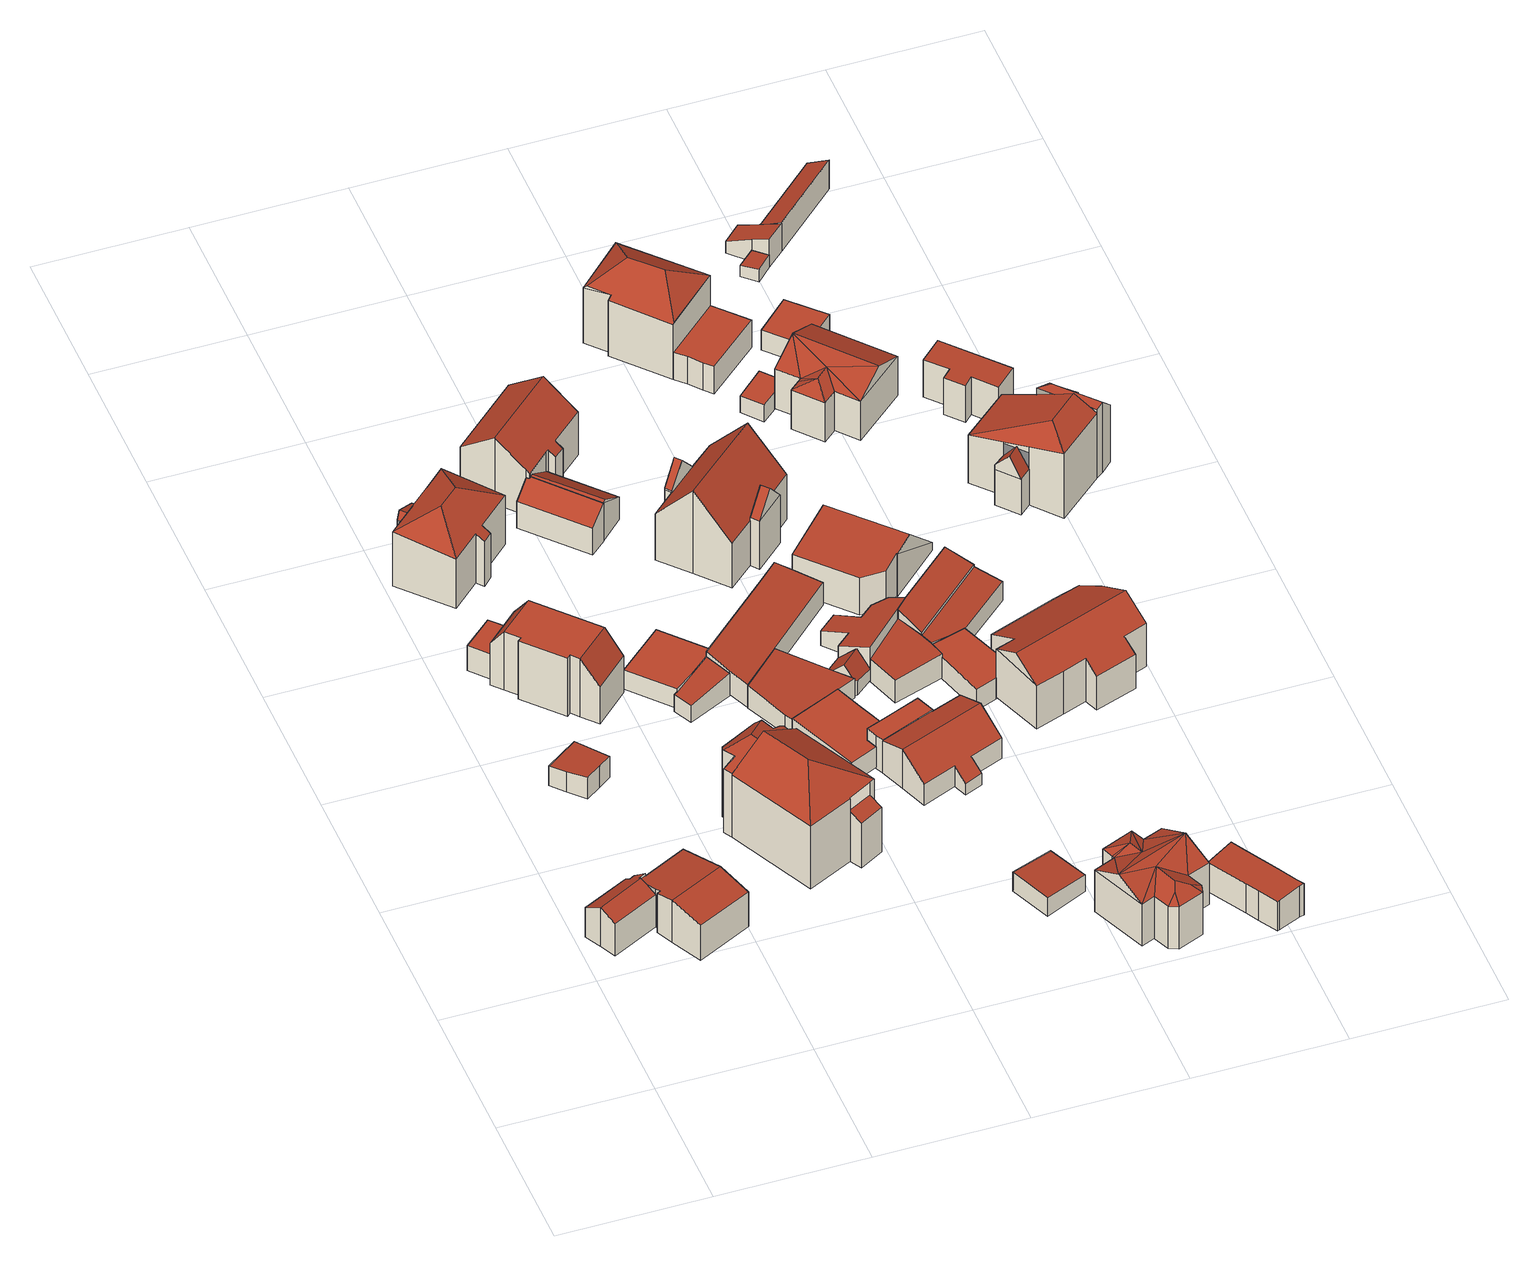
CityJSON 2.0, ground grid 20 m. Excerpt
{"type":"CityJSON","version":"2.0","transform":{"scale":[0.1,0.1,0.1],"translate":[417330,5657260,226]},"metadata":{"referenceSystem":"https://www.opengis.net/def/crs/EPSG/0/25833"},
"CityObjects":{
"building1":{"type":"Building","attributes":{"Gemeindeschluessel":14612000,"Geometrietyp2DReferenz":"3000","function":"31001_9998","roofType":"9999"},"children":["building1-1","building1-2"]},
"building1-1":{"type":"BuildingPart","attributes":{"Dachtyp_tdc":"tdcGableRoof","Dachneigung":10.22,"QualitaetDacherkennung":71,"Geometrietyp2DReferenz":"3000","measuredHeight":6.74,"roofType":"3100"},"parents":["building1"],"geometry":[{"type":"MultiSurface","lod":"2","boundaries":[[[0,1,2,3]],[[1,4,5,2]],[[4,6,7,5]],[[6,8,9,7]],[[8,10,11,9]],[[10,12,13,11]],[[12,14,15,13]],[[14,16,17,18,15]],[[10,8,6,4]],[[4,1,0,19,20,21,16,14,12,10]],[[18,22,23,3,2,5,7,9,11,13,15]]],"semantics":{"surfaces":[{"type":"WallSurface"},{"type":"RoofSurface"},{"type":"GroundSurface"}],"values":[0,0,0,0,0,0,0,0,1,1,2]}}]},
"building1-2":{"type":"BuildingPart","attributes":{"Dachtyp_tdc":"tdcGableRoof","Dachneigung":33.27,"QualitaetDacherkennung":63,"Geometrietyp2DReferenz":"3000","measuredHeight":6.23,"roofType":"3100"},"parents":["building1"],"geometry":[{"type":"MultiSurface","lod":"2","boundaries":[[[24,25,26,27]],[[25,28,29,26]],[[28,30,0,3,29]],[[17,31,32,18]],[[31,33,34,32]],[[33,35,36,34]],[[35,37,38,36]],[[37,24,27,38]],[[33,31,17,21,39]],[[39,40,30,28,25,24,37,35,33]],[[27,26,29,3,23,22,18,32,34,36,38]]],"semantics":{"surfaces":[{"type":"WallSurface"},{"type":"RoofSurface"},{"type":"GroundSurface"}],"values":[0,0,0,0,0,0,0,0,1,1,2]}}]},
"building2":{"type":"Building","attributes":{"Dachtyp_tdc":"tdcPolyFlatRoof","Gemeindeschluessel":14612000,"Dachneigung":4.29,"QualitaetDacherkennung":72,"Geometrietyp2DReferenz":"3000","measuredHeight":3.44,"function":"31001_9998","roofType":"2100"},"geometry":[{"type":"Solid","lod":"2","boundaries":[[[[41,42,43,44]],[[42,45,46,43]],[[45,47,48,46]],[[47,49,50,48]],[[49,51,52,50]],[[51,41,44,52]],[[51,49,47,45,42,41]],[[44,43,46,48,50,52]]]],"semantics":{"surfaces":[{"type":"WallSurface"},{"type":"RoofSurface"},{"type":"GroundSurface"}],"values":[[0,0,0,0,0,0,1,2]]}}]},
"building3":{"type":"Building","attributes":{"Dachtyp_tdc":"tdcPolyFlatRoof","Gemeindeschluessel":14612000,"Dachneigung":0,"QualitaetDacherkennung":53,"Geometrietyp2DReferenz":"3000","measuredHeight":3.95,"function":"31001_9998","roofType":"1000"},"geometry":[{"type":"Solid","lod":"2","boundaries":[[[[53,54,55,56]],[[54,57,58,55]],[[57,59,60,58]],[[59,53,56,60]],[[59,57,54,53]],[[56,55,58,60]]]],"semantics":{"surfaces":[{"type":"WallSurface"},{"type":"RoofSurface"},{"type":"GroundSurface"}],"values":[[0,0,0,0,1,2]]}}]},
"building4":{"type":"Building","attributes":{"Dachtyp_tdc":"tdcCutGableRoof","Gemeindeschluessel":14612000,"Dachneigung":0.13,"QualitaetDacherkennung":59,"Geometrietyp2DReferenz":"3000","measuredHeight":9.31,"function":"31001_9998","roofType":"9999"},"geometry":[{"type":"Solid","lod":"2","boundaries":[[[[61,62,63,64]],[[62,65,66,63]],[[65,67,68,66]],[[67,69,70,68]],[[69,71,72,70]],[[71,73,74,72]],[[73,75,76,74]],[[75,77,78,76]],[[77,79,80,78]],[[79,81,82,80]],[[81,83,84,82]],[[83,85,86,84]],[[85,61,64,86]],[[81,79,77,75]],[[73,71,69,67,65]],[[75,73,65,62,61,85,83,81]],[[64,63,66,68,70,72,74,76,78,80,82,84,86]]]],"semantics":{"surfaces":[{"type":"WallSurface"},{"type":"RoofSurface"},{"type":"GroundSurface"}],"values":[[0,0,0,0,0,0,0,0,0,0,0,0,0,1,1,1,2]]}}]},
"building5":{"type":"Building","attributes":{"Gemeindeschluessel":14612000,"Geometrietyp2DReferenz":"3000","function":"31001_9998","roofType":"9999"},"children":["building5-1","building5-2"]},
"building5-1":{"type":"BuildingPart","attributes":{"Dachtyp_tdc":"tdcGableRoof","Dachneigung":22.26,"QualitaetDacherkennung":17,"Geometrietyp2DReferenz":"3000","measuredHeight":6.65,"roofType":"3100"},"parents":["building5"],"geometry":[{"type":"MultiSurface","lod":"2","boundaries":[[[87,88,89,90]],[[88,91,92,89]],[[93,87,90,94]],[[95,96,97,98]],[[88,97,96,91]],[[87,98,97,88]],[[93,95,98,87]],[[90,89,92,94]]],"semantics":{"surfaces":[{"type":"WallSurface"},{"type":"RoofSurface"},{"type":"GroundSurface"}],"values":[0,0,0,1,1,0,0,2]}}]},
"building5-2":{"type":"BuildingPart","attributes":{"Dachtyp_tdc":"tdcHipRoof","Dachneigung":35.29,"QualitaetDacherkennung":65,"Geometrietyp2DReferenz":"3000","measuredHeight":10.93,"roofType":"3200"},"parents":["building5"],"geometry":[{"type":"MultiSurface","lod":"2","boundaries":[[[99,100,101,102]],[[100,103,104,101]],[[103,105,106,104]],[[105,107,108,106]],[[107,109,110,108]],[[109,111,112,110]],[[113,99,102,92,91]],[[111,114,115,112]],[[114,116,95,93,94,115]],[[114,111,117]],[[100,99,118]],[[111,109,107,105,103,100,118,117]],[[99,113,116,114,117,118]],[[102,101,104,106,108,110,112,115,94,92]]],"semantics":{"surfaces":[{"type":"WallSurface"},{"type":"RoofSurface"},{"type":"GroundSurface"}],"values":[0,0,0,0,0,0,0,0,0,1,1,1,1,2]}}]},
"building6":{"type":"Building","attributes":{"Gemeindeschluessel":14612000,"Geometrietyp2DReferenz":"3000","function":"31001_9998","roofType":"9999"},"children":["building6-1","building6-2","building6-3"]},
"building6-1":{"type":"BuildingPart","attributes":{"Dachtyp_tdc":"tdcFreeFormRoof","Dachneigung":36.91,"QualitaetDacherkennung":34,"Geometrietyp2DReferenz":"3000","measuredHeight":12.18,"roofType":"5000"},"parents":["building6"],"geometry":[{"type":"MultiSurface","lod":"2","boundaries":[[[119,120,121,122]],[[120,123,124,121]],[[123,125,126,124]],[[125,127,128,126]],[[127,129,130,128]],[[129,131,132,130]],[[133,134,135,136,137]],[[134,138,139,135]],[[138,140,141,139]],[[142,123,120,119,140,143,144]],[[144,143,138,134,133,145,146]],[[131,129,127,125,142,144,146,147]],[[125,123,142]],[[140,138,143]],[[141,122,121,124,126,128,130,132,148,136,135,139]],[[140,119,122,141]]],"semantics":{"surfaces":[{"type":"WallSurface"},{"type":"RoofSurface"},{"type":"GroundSurface"}],"values":[0,0,0,0,0,0,0,0,0,1,1,1,0,0,2,0]}}]},
"building6-2":{"type":"BuildingPart","attributes":{"Dachtyp_tdc":"tdcPolyFlatRoof","Dachneigung":29.06,"QualitaetDacherkennung":43,"Geometrietyp2DReferenz":"3000","measuredHeight":8.11,"roofType":"2100"},"parents":["building6"],"geometry":[{"type":"MultiSurface","lod":"2","boundaries":[[[149,150,151,152]],[[149,153,154,155,156,150]],[[151,157,158,159,152]],[[150,156,157,151]],[[154,153,159]],[[153,149,152,159]]],"semantics":{"surfaces":[{"type":"WallSurface"},{"type":"RoofSurface"},{"type":"GroundSurface"}],"values":[0,1,2,0,0,0]}}]},
"building6-3":{"type":"BuildingPart","attributes":{"Dachtyp_tdc":"tdcHipAndGableRoof","Dachneigung":30.4,"QualitaetDacherkennung":73,"Geometrietyp2DReferenz":"3000","measuredHeight":13.47,"roofType":"5000"},"parents":["building6"],"geometry":[{"type":"MultiSurface","lod":"2","boundaries":[[[160,161,159,162]],[[161,154,159]],[[163,164,165,157,156]],[[164,137,136,165]],[[164,163,166,161,160,167]],[[160,168,169,170,167]],[[170,145,171,137,164,167]],[[132,172,162,159,158,157,165,136,148]],[[169,168,172,132,131]],[[168,160,162,172]]],"semantics":{"surfaces":[{"type":"WallSurface"},{"type":"RoofSurface"},{"type":"GroundSurface"}],"values":[0,0,0,0,1,1,1,2,0,0]}}]},
"building7":{"type":"Building","attributes":{"Dachtyp_tdc":"tdcPolyFlatRoof","Gemeindeschluessel":14612000,"Dachneigung":0,"QualitaetDacherkennung":85,"Geometrietyp2DReferenz":"3000","measuredHeight":3.13,"function":"31001_9998","roofType":"1000"},"geometry":[{"type":"Solid","lod":"2","boundaries":[[[[173,174,175,176]],[[174,177,178,175]],[[177,179,180,178]],[[179,181,182,180]],[[181,173,176,182]],[[181,179,177,174,173]],[[176,175,178,180,182]]]],"semantics":{"surfaces":[{"type":"WallSurface"},{"type":"RoofSurface"},{"type":"GroundSurface"}],"values":[[0,0,0,0,0,1,2]]}}]},
"building8":{"type":"Building","attributes":{"Dachtyp_tdc":"tdcPolyFlatRoof","Gemeindeschluessel":14612000,"Dachneigung":8.03,"QualitaetDacherkennung":68,"Geometrietyp2DReferenz":"3000","measuredHeight":3.69,"function":"31001_9998","roofType":"2100"},"geometry":[{"type":"Solid","lod":"2","boundaries":[[[[183,184,185,186]],[[184,187,188,185]],[[187,189,190,188]],[[189,191,192,190]],[[191,183,186,192]],[[191,189,187,184,183]],[[186,185,188,190,192]]]],"semantics":{"surfaces":[{"type":"WallSurface"},{"type":"RoofSurface"},{"type":"GroundSurface"}],"values":[[0,0,0,0,0,1,2]]}}]},
"building9":{"type":"Building","attributes":{"Dachtyp_tdc":"tdcPolyFlatRoof","Gemeindeschluessel":14612000,"Dachneigung":36.26,"QualitaetDacherkennung":71,"Geometrietyp2DReferenz":"3000","measuredHeight":6.2,"function":"31001_9998","roofType":"2100"},"geometry":[{"type":"Solid","lod":"2","boundaries":[[[[193,194,195,196]],[[194,197,198,195]],[[197,199,200,198]],[[199,201,202,200]],[[201,203,204,202]],[[203,193,196,204]],[[203,201,199,197,194,193]],[[196,195,198,200,202,204]]]],"semantics":{"surfaces":[{"type":"WallSurface"},{"type":"RoofSurface"},{"type":"GroundSurface"}],"values":[[0,0,0,0,0,0,1,2]]}}]},
"building10":{"type":"Building","attributes":{"Dachtyp_tdc":"tdcGableRoof","Gemeindeschluessel":14612000,"Dachneigung":37.64,"QualitaetDacherkennung":72,"Geometrietyp2DReferenz":"3000","measuredHeight":10.55,"function":"31001_9998","roofType":"3100"},"geometry":[{"type":"Solid","lod":"2","boundaries":[[[[205,206,207,208]],[[206,209,210,207]],[[209,211,212,210]],[[211,213,214,212]],[[213,215,216,214]],[[215,217,218,216]],[[211,209,206,205]],[[205,219,220,221,222,223,224,217,215,213,211]],[[218,225,226,227,228,229,230,208,207,210,212,214,216]],[[217,224,225,218]],[[224,223,226,225]],[[223,222,227,226]],[[222,221,228,227]],[[221,220,229,228]],[[220,219,230,229]],[[219,205,208,230]]]],"semantics":{"surfaces":[{"type":"WallSurface"},{"type":"RoofSurface"},{"type":"GroundSurface"}],"values":[[0,0,0,0,0,0,1,1,2,0,0,0,0,0,0,0]]}}]},
"building11":{"type":"Building","attributes":{"Dachtyp_tdc":"tdcGableRoof","Gemeindeschluessel":14612000,"Dachneigung":35.53,"QualitaetDacherkennung":75,"Geometrietyp2DReferenz":"3000","measuredHeight":6.29,"function":"31001_9998","roofType":"3100"},"geometry":[{"type":"Solid","lod":"2","boundaries":[[[[201,199,231,232]],[[199,233,234,231]],[[233,235,236,234]],[[235,201,232,236]],[[233,199,237]],[[201,235,238]],[[199,201,238,237]],[[235,233,237,238]],[[232,231,234,236]]]],"semantics":{"surfaces":[{"type":"WallSurface"},{"type":"RoofSurface"},{"type":"GroundSurface"}],"values":[[0,0,0,0,0,0,1,1,2]]}}]},
"building12":{"type":"Building","attributes":{"Dachtyp_tdc":"tdcPolyFlatRoof","Gemeindeschluessel":14612000,"Dachneigung":0,"QualitaetDacherkennung":82,"Geometrietyp2DReferenz":"3000","measuredHeight":3.34,"function":"31001_9998","roofType":"1000"},"geometry":[{"type":"Solid","lod":"2","boundaries":[[[[239,240,241,242]],[[240,243,244,241]],[[243,245,246,244]],[[245,247,248,246]],[[247,249,250,248]],[[249,251,252,250]],[[251,253,254,252]],[[253,239,242,254]],[[253,251,249,247,245,243,240,239]],[[242,241,244,246,248,250,252,254]]]],"semantics":{"surfaces":[{"type":"WallSurface"},{"type":"RoofSurface"},{"type":"GroundSurface"}],"values":[[0,0,0,0,0,0,0,0,1,2]]}}]},
"building13":{"type":"Building","attributes":{"Dachtyp_tdc":"tdcPolyFlatRoof","Gemeindeschluessel":14612000,"Dachneigung":3.79,"QualitaetDacherkennung":78,"Geometrietyp2DReferenz":"3000","measuredHeight":3.73,"function":"31001_9998","roofType":"2100"},"geometry":[{"type":"Solid","lod":"2","boundaries":[[[[255,256,257,244]],[[256,258,259,257]],[[258,260,261,259]],[[260,262,263,261]],[[262,264,265,263]],[[264,266,248,265]],[[266,267,246,248]],[[267,255,244,246]],[[267,266,264,262,260,258,256,255]],[[244,257,259,261,263,265,248,246]]]],"semantics":{"surfaces":[{"type":"WallSurface"},{"type":"RoofSurface"},{"type":"GroundSurface"}],"values":[[0,0,0,0,0,0,0,0,1,2]]}}]},
"building14":{"type":"Building","attributes":{"Dachtyp_tdc":"tdcPolyFlatRoof","Gemeindeschluessel":14612000,"Dachneigung":5.01,"QualitaetDacherkennung":78,"Geometrietyp2DReferenz":"3000","measuredHeight":4.2,"function":"31001_9998","roofType":"2100"},"geometry":[{"type":"Solid","lod":"2","boundaries":[[[[268,269,270,271]],[[269,272,273,270]],[[272,274,275,273]],[[274,276,277,275]],[[276,278,279,277]],[[278,280,281,279]],[[280,282,283,281]],[[282,260,284,283]],[[260,268,271,284]],[[260,282,280,278,276,274,272,269,268]],[[271,270,273,275,277,279,281,283,284]]]],"semantics":{"surfaces":[{"type":"WallSurface"},{"type":"RoofSurface"},{"type":"GroundSurface"}],"values":[[0,0,0,0,0,0,0,0,0,1,2]]}}]},
"building15":{"type":"Building","attributes":{"Dachtyp_tdc":"tdcPolyFlatRoof","Gemeindeschluessel":14612000,"Dachneigung":3.21,"QualitaetDacherkennung":85,"Geometrietyp2DReferenz":"3000","measuredHeight":2.95,"function":"31001_9998","roofType":"2100"},"geometry":[{"type":"Solid","lod":"2","boundaries":[[[[285,286,287,288]],[[286,289,290,287]],[[289,291,292,290]],[[291,285,288,292]],[[291,289,286,285]],[[288,287,290,292]]]],"semantics":{"surfaces":[{"type":"WallSurface"},{"type":"RoofSurface"},{"type":"GroundSurface"}],"values":[[0,0,0,0,1,2]]}}]},
"building16":{"type":"Building","attributes":{"Dachtyp_tdc":"tdcFreeFormRoof","Gemeindeschluessel":14612000,"Dachneigung":44.6,"QualitaetDacherkennung":8,"Geometrietyp2DReferenz":"3000","measuredHeight":4.36,"function":"31001_9998","roofType":"5000"},"geometry":[{"type":"Solid","lod":"2","boundaries":[[[[293,294,295,296]],[[294,297,298,295]],[[297,299,300,298]],[[299,301,302,300]],[[301,293,296,302]],[[293,301,303,304,294]],[[304,303,299,297]],[[297,294,304]],[[301,299,303]],[[296,295,298,300,302]]]],"semantics":{"surfaces":[{"type":"WallSurface"},{"type":"RoofSurface"},{"type":"GroundSurface"}],"values":[[0,0,0,0,0,1,1,0,0,2]]}}]},
"building17":{"type":"Building","attributes":{"Gemeindeschluessel":14612000,"Geometrietyp2DReferenz":"3000","function":"31001_9998","roofType":"9999"},"children":["building17-1","building17-2"]},
"building17-1":{"type":"BuildingPart","attributes":{"Dachtyp_tdc":"tdcGableRoof","Dachneigung":37.63,"QualitaetDacherkennung":62,"Geometrietyp2DReferenz":"3000","measuredHeight":6.24,"roofType":"3100"},"parents":["building17"],"geometry":[{"type":"MultiSurface","lod":"2","boundaries":[[[305,306,307,308]],[[306,309,310,307]],[[309,311,312,310]],[[311,313,314,312]],[[313,315,316,314]],[[315,317,318,316]],[[317,319,320,318]],[[319,321,322,320]],[[321,323,324,322]],[[325,305,308,326]],[[321,319,317,315,313,311,309,306]],[[306,305,325,323,321]],[[308,307,310,312,314,316,318,320,322,324,326]]],"semantics":{"surfaces":[{"type":"WallSurface"},{"type":"RoofSurface"},{"type":"GroundSurface"}],"values":[0,0,0,0,0,0,0,0,0,0,1,1,2]}}]},
"building17-2":{"type":"BuildingPart","attributes":{"Dachtyp_tdc":"tdcPolyFlatRoof","Dachneigung":0,"QualitaetDacherkennung":65,"Geometrietyp2DReferenz":"3000","measuredHeight":5.26,"roofType":"1000"},"parents":["building17"],"geometry":[{"type":"MultiSurface","lod":"2","boundaries":[[[327,328,325,326,329]],[[330,331,332,324,323]],[[331,333,334,332]],[[333,335,336,334]],[[335,337,338,336]],[[337,327,329,338]],[[337,335,333,331,330,328,327]],[[329,326,324,332,334,336,338]]],"semantics":{"surfaces":[{"type":"WallSurface"},{"type":"RoofSurface"},{"type":"GroundSurface"}],"values":[0,0,0,0,0,0,1,2]}}]},
"building18":{"type":"Building","attributes":{"Gemeindeschluessel":14612000,"Geometrietyp2DReferenz":"3000","function":"31001_9998","roofType":"9999"},"children":["building18-1","building18-2","building18-3"]},
"building18-1":{"type":"BuildingPart","attributes":{"Dachtyp_tdc":"tdcGableRoof","Dachneigung":49.66,"QualitaetDacherkennung":79,"Geometrietyp2DReferenz":"3000","measuredHeight":13.34,"roofType":"3100"},"parents":["building18"],"geometry":[{"type":"MultiSurface","lod":"2","boundaries":[[[339,340,341,342]],[[340,343,344,341]],[[343,345,346,344]],[[345,347,348,346]],[[347,349,350,348]],[[351,352,353]],[[351,354,355,352]],[[354,356,357,355]],[[356,358,359,357]],[[358,360,361,359]],[[356,354,351,349,347,345,343]],[[343,340,339,360,358,356]],[[342,341,344,346,348,350,352,355,357,359,361]]],"semantics":{"surfaces":[{"type":"WallSurface"},{"type":"RoofSurface"},{"type":"GroundSurface"}],"values":[0,0,0,0,0,0,0,0,0,0,1,1,2]}}]},
"building18-2":{"type":"BuildingPart","attributes":{"Dachtyp_tdc":"tdcGableRoof","Dachneigung":50.64,"QualitaetDacherkennung":67,"Geometrietyp2DReferenz":"3000","measuredHeight":10.89,"roofType":"3100"},"parents":["building18"],"geometry":[{"type":"MultiSurface","lod":"2","boundaries":[[[362,363,364,361,360]],[[363,365,366,364]],[[365,367,339,342,366]],[[365,363,368]],[[362,367,369]],[[363,362,369,368]],[[367,365,368,369]],[[361,364,366,342]]],"semantics":{"surfaces":[{"type":"WallSurface"},{"type":"RoofSurface"},{"type":"GroundSurface"}],"values":[0,0,0,0,0,1,1,2]}}]},
"building18-3":{"type":"BuildingPart","attributes":{"Dachtyp_tdc":"tdcGableRoof","Dachneigung":50.01,"QualitaetDacherkennung":72,"Geometrietyp2DReferenz":"3000","measuredHeight":10.66,"roofType":"3100"},"parents":["building18"],"geometry":[{"type":"MultiSurface","lod":"2","boundaries":[[[347,370,371,348]],[[370,372,373,371]],[[372,353,352,373]],[[349,347,348,350]],[[374,375,376,377,378]],[[372,377,376,353]],[[370,378,377,372]],[[347,374,378,370]],[[349,375,374,347]],[[353,376,375,349]],[[348,371,373,352,350]]],"semantics":{"surfaces":[{"type":"WallSurface"},{"type":"RoofSurface"},{"type":"GroundSurface"}],"values":[0,0,0,0,1,1,0,0,0,0,2]}}]},
"building19":{"type":"Building","attributes":{"Dachtyp_tdc":"tdcPolyFlatRoof","Gemeindeschluessel":14612000,"Dachneigung":20.18,"QualitaetDacherkennung":49,"Geometrietyp2DReferenz":"3000","measuredHeight":5.28,"function":"31001_9998","roofType":"2100"},"geometry":[{"type":"Solid","lod":"2","boundaries":[[[[379,380,381,382]],[[380,383,384,381]],[[383,385,386,384]],[[385,387,388,386]],[[387,389,390,388]],[[389,391,392,390]],[[391,393,394,392]],[[393,395,396,394]],[[395,397,398,396]],[[397,379,382,398]],[[397,395,393,391,389,387,385,383,380,379]],[[382,381,384,386,388,390,392,394,396,398]]]],"semantics":{"surfaces":[{"type":"WallSurface"},{"type":"RoofSurface"},{"type":"GroundSurface"}],"values":[[0,0,0,0,0,0,0,0,0,0,1,2]]}}]},
"building20":{"type":"Building","attributes":{"Dachtyp_tdc":"tdcFreeFormRoof","Gemeindeschluessel":14612000,"Dachneigung":25.59,"QualitaetDacherkennung":39,"Geometrietyp2DReferenz":"3000","measuredHeight":8.61,"function":"31001_9998","roofType":"5000"},"geometry":[{"type":"Solid","lod":"2","boundaries":[[[[399,400,401,402,403]],[[404,405,406,407]],[[405,404,408]],[[409,410,411]],[[412,413,414]],[[415,416,417,418,419,420,421,422,423,424,425,426,427,428,429,430]],[[406,409,416,415]],[[409,411,417,416]],[[411,403,418,417]],[[403,402,419,418]],[[402,431,420,419]],[[431,432,421,420]],[[432,433,422,421]],[[433,434,423,422]],[[434,412,424,423]],[[412,414,425,424]],[[414,435,426,425]],[[435,436,427,426]],[[436,437,428,427]],[[437,404,429,428]],[[404,407,430,429]],[[407,406,415,430]],[[408,404,437]],[[408,435,405]],[[408,436,435]],[[436,408,437]],[[406,410,409]],[[405,410,406]],[[405,413,410]],[[435,413,405]],[[413,435,414]],[[410,403,411]],[[410,399,403]],[[399,412,434]],[[399,413,412]],[[413,399,410]],[[438,400,399,434,433]],[[438,433,432]],[[401,400,438,432,431]],[[401,431,402]]]],"semantics":{"surfaces":[{"type":"RoofSurface"},{"type":"WallSurface"},{"type":"GroundSurface"}],"values":[[0,0,0,1,1,2,1,1,1,1,1,1,1,1,1,1,1,1,1,1,1,1,0,0,0,0,0,0,0,0,0,0,0,0,0,0,0,0,0,0]]}}]},
"building21":{"type":"Building","attributes":{"Dachtyp_tdc":"tdcPolyFlatRoof","Gemeindeschluessel":14612000,"Dachneigung":2.9,"QualitaetDacherkennung":54,"Geometrietyp2DReferenz":"3000","measuredHeight":4,"function":"31001_9998","roofType":"2100"},"geometry":[{"type":"Solid","lod":"2","boundaries":[[[[439,440,441,442]],[[440,443,444,441]],[[443,445,446,444]],[[445,447,448,446]],[[447,449,450,448]],[[449,451,452,450]],[[451,439,442,452]],[[451,449,447,445,443,440,439]],[[442,441,444,446,448,450,452]]]],"semantics":{"surfaces":[{"type":"WallSurface"},{"type":"RoofSurface"},{"type":"GroundSurface"}],"values":[[0,0,0,0,0,0,0,1,2]]}}]},
"building22":{"type":"Building","attributes":{"Dachtyp_tdc":"tdcPolyFlatRoof","Gemeindeschluessel":14612000,"Dachneigung":0,"QualitaetDacherkennung":65,"Geometrietyp2DReferenz":"3000","measuredHeight":3.42,"function":"31001_9998","roofType":"1000"},"geometry":[{"type":"Solid","lod":"2","boundaries":[[[[453,454,455,456]],[[454,457,452,455]],[[457,458,459,452]],[[458,460,461,459]],[[460,462,463,461]],[[462,464,465,463]],[[464,453,456,465]],[[464,462,460,458,457,454,453]],[[456,455,452,459,461,463,465]]]],"semantics":{"surfaces":[{"type":"WallSurface"},{"type":"RoofSurface"},{"type":"GroundSurface"}],"values":[[0,0,0,0,0,0,0,1,2]]}}]},
"building23":{"type":"Building","attributes":{"Dachtyp_tdc":"tdcFreeFormRoof","Gemeindeschluessel":14612000,"Dachneigung":45.99,"QualitaetDacherkennung":31,"Geometrietyp2DReferenz":"3000","measuredHeight":7.37,"function":"31001_9998","roofType":"5000"},"geometry":[{"type":"Solid","lod":"2","boundaries":[[[[466,467,468,469]],[[467,470,471,468]],[[470,472,473,471]],[[472,474,475,473]],[[474,476,477,475]],[[476,478,479,477]],[[478,466,469,479]],[[480,466,478,481]],[[474,472,470,467,480,481,476]],[[467,466,480]],[[478,476,481]],[[469,468,471,473,475,477,479]]]],"semantics":{"surfaces":[{"type":"WallSurface"},{"type":"RoofSurface"},{"type":"GroundSurface"}],"values":[[0,0,0,0,0,0,0,1,1,0,0,2]]}}]},
"building24":{"type":"Building","attributes":{"Dachtyp_tdc":"tdcPolyFlatRoof","Gemeindeschluessel":14612000,"Dachneigung":17.12,"QualitaetDacherkennung":74,"Geometrietyp2DReferenz":"3000","measuredHeight":5.18,"function":"31001_9998","roofType":"2100"},"geometry":[{"type":"Solid","lod":"2","boundaries":[[[[395,482,483,484]],[[482,485,486,483]],[[485,487,488,486]],[[487,489,490,488]],[[489,395,484,490]],[[489,487,485,482,395]],[[484,483,486,488,490]]]],"semantics":{"surfaces":[{"type":"WallSurface"},{"type":"RoofSurface"},{"type":"GroundSurface"}],"values":[[0,0,0,0,0,1,2]]}}]},
"building25":{"type":"Building","attributes":{"Dachtyp_tdc":"tdcPolyFlatRoof","Gemeindeschluessel":14612000,"Dachneigung":12.06,"QualitaetDacherkennung":79,"Geometrietyp2DReferenz":"3000","measuredHeight":3.77,"function":"31001_9998","roofType":"2100"},"geometry":[{"type":"Solid","lod":"2","boundaries":[[[[491,492,493,494]],[[492,447,495,493]],[[447,496,497,495]],[[496,498,499,497]],[[498,500,501,499]],[[500,491,494,501]],[[500,498,496,447,492,491]],[[494,493,495,497,499,501]]]],"semantics":{"surfaces":[{"type":"WallSurface"},{"type":"RoofSurface"},{"type":"GroundSurface"}],"values":[[0,0,0,0,0,0,1,2]]}}]},
"building26":{"type":"Building","attributes":{"Dachtyp_tdc":"tdcPolyFlatRoof","Gemeindeschluessel":14612000,"Dachneigung":4.51,"QualitaetDacherkennung":67,"Geometrietyp2DReferenz":"3000","measuredHeight":5.03,"function":"31001_9998","roofType":"2100"},"geometry":[{"type":"Solid","lod":"2","boundaries":[[[[502,503,504,505]],[[503,506,507,504]],[[506,508,509,507]],[[508,510,511,509]],[[510,512,513,511]],[[512,514,515,513]],[[514,516,517,515]],[[516,518,519,517]],[[518,520,521,519]],[[520,522,523,521]],[[522,502,505,523]],[[522,520,518,516,514,512,510,508,506,503,502]],[[505,504,507,509,511,513,515,517,519,521,523]]]],"semantics":{"surfaces":[{"type":"WallSurface"},{"type":"RoofSurface"},{"type":"GroundSurface"}],"values":[[0,0,0,0,0,0,0,0,0,0,0,1,2]]}}]},
"building27":{"type":"Building","attributes":{"Dachtyp_tdc":"tdcFreeFormRoof","Gemeindeschluessel":14612000,"Dachneigung":33.08,"QualitaetDacherkennung":67,"Geometrietyp2DReferenz":"3000","measuredHeight":11.94,"function":"31001_9998","roofType":"5000"},"geometry":[{"type":"Solid","lod":"2","boundaries":[[[[524,525,526,527]],[[525,528,529,526]],[[528,530,531,529]],[[530,532,533,531]],[[532,534,535,533]],[[534,524,527,535]],[[532,536,537]],[[538,539,530,528,540]],[[536,532,539,538]],[[538,540,525,524,534,537,536]],[[528,525,540]],[[532,530,539]],[[534,532,537]],[[527,526,529,531,533,535]]]],"semantics":{"surfaces":[{"type":"WallSurface"},{"type":"RoofSurface"},{"type":"GroundSurface"}],"values":[[0,0,0,0,0,0,1,1,1,1,0,0,0,2]]}}]},
"building28":{"type":"Building","attributes":{"Dachtyp_tdc":"tdcPolyFlatRoof","Gemeindeschluessel":14612000,"Dachneigung":0,"QualitaetDacherkennung":68,"Geometrietyp2DReferenz":"3000","measuredHeight":4.34,"function":"31001_9998","roofType":"1000"},"geometry":[{"type":"Solid","lod":"2","boundaries":[[[[541,542,543,544]],[[542,545,535,543]],[[545,546,533,535]],[[546,547,548,533]],[[547,549,550,548]],[[549,541,544,550]],[[549,547,546,545,542,541]],[[544,543,535,533,548,550]]]],"semantics":{"surfaces":[{"type":"WallSurface"},{"type":"RoofSurface"},{"type":"GroundSurface"}],"values":[[0,0,0,0,0,0,1,2]]}}]},
"building29":{"type":"Building","attributes":{"Dachtyp_tdc":"tdcPolyFlatRoof","Gemeindeschluessel":14612000,"Dachneigung":0,"QualitaetDacherkennung":65,"Geometrietyp2DReferenz":"3000","measuredHeight":2.65,"function":"31001_9998","roofType":"1000"},"geometry":[{"type":"Solid","lod":"2","boundaries":[[[[551,552,553,554]],[[552,555,556,553]],[[555,557,558,556]],[[557,559,560,558]],[[559,551,554,560]],[[559,557,555,552,551]],[[554,553,556,558,560]]]],"semantics":{"surfaces":[{"type":"WallSurface"},{"type":"RoofSurface"},{"type":"GroundSurface"}],"values":[[0,0,0,0,0,1,2]]}}]},
"building30":{"type":"Building","attributes":{"Dachtyp_tdc":"tdcFreeFormRoof","Gemeindeschluessel":14612000,"Dachneigung":28.64,"QualitaetDacherkennung":31,"Geometrietyp2DReferenz":"3000","measuredHeight":9.66,"function":"31001_9998","roofType":"5000"},"geometry":[{"type":"Solid","lod":"2","boundaries":[[[[561,562,563,564]],[[562,565,566,563]],[[565,567,568,566]],[[567,569,570,568]],[[569,571,572,570]],[[571,573,574,572]],[[573,575,576,574]],[[575,577,578,576]],[[577,579,580,578]],[[579,581,582,580]],[[581,583,584,582]],[[583,585,586,584]],[[585,561,564,586]],[[585,583,587,588,569,567,565,562,561]],[[587,581,579,577,575,573,571,588]],[[583,581,587]],[[571,569,588]],[[564,563,566,568,570,572,574,576,578,580,582,584,586]]]],"semantics":{"surfaces":[{"type":"WallSurface"},{"type":"RoofSurface"},{"type":"GroundSurface"}],"values":[[0,0,0,0,0,0,0,0,0,0,0,0,0,1,1,0,0,2]]}}]},
"building31":{"type":"Building","attributes":{"Dachtyp_tdc":"tdcFreeFormRoof","Gemeindeschluessel":14612000,"Dachneigung":25.36,"QualitaetDacherkennung":55,"Geometrietyp2DReferenz":"3000","measuredHeight":8.41,"function":"31001_9998","roofType":"5000"},"geometry":[{"type":"Solid","lod":"2","boundaries":[[[[589,590,591,592]],[[590,593,594,591]],[[593,595,596]],[[595,597,596]],[[597,598,596]],[[598,597,599,600]],[[593,596,601]],[[598,602,596]],[[603,602,598]],[[602,603,604]],[[602,604,605]],[[596,602,605,601]],[[595,590,589,597]],[[600,599,606]],[[606,599,597,589]],[[590,595,593]],[[594,607,608,609,610,611,612,613,592,591]],[[606,589,592,613]],[[593,601,607,594]],[[601,605,608,607]],[[605,604,609,608]],[[604,603,610,609]],[[603,598,611,610]],[[598,600,612,611]],[[600,606,613,612]]]],"semantics":{"surfaces":[{"type":"WallSurface"},{"type":"RoofSurface"},{"type":"GroundSurface"}],"values":[[0,0,1,1,1,1,1,1,1,1,1,1,1,0,0,0,2,0,0,0,0,0,0,0,0]]}}]},
"building32":{"type":"Building","attributes":{"Dachtyp_tdc":"tdcPolyFlatRoof","Gemeindeschluessel":14612000,"Dachneigung":0,"QualitaetDacherkennung":75,"Geometrietyp2DReferenz":"3000","measuredHeight":3.19,"function":"31001_9998","roofType":"1000"},"geometry":[{"type":"Solid","lod":"2","boundaries":[[[[614,615,616,617]],[[615,618,619,616]],[[618,620,621,619]],[[620,614,617,621]],[[620,618,615,614]],[[617,616,619,621]]]],"semantics":{"surfaces":[{"type":"WallSurface"},{"type":"RoofSurface"},{"type":"GroundSurface"}],"values":[[0,0,0,0,1,2]]}}]},
"building33":{"type":"Building","attributes":{"Dachtyp_tdc":"tdcPolyFlatRoof","Gemeindeschluessel":14612000,"Dachneigung":6.63,"QualitaetDacherkennung":62,"Geometrietyp2DReferenz":"3000","measuredHeight":2.01,"function":"31001_9998","roofType":"2100"},"geometry":[{"type":"Solid","lod":"2","boundaries":[[[[622,623,624,625]],[[623,626,627,624]],[[626,628,629,627]],[[628,622,625,629]],[[628,626,623,622]],[[625,624,627,629]]]],"semantics":{"surfaces":[{"type":"WallSurface"},{"type":"RoofSurface"},{"type":"GroundSurface"}],"values":[[0,0,0,0,1,2]]}}]},
"building34":{"type":"Building","attributes":{"Dachtyp_tdc":"tdcPolyFlatRoof","Gemeindeschluessel":14612000,"Dachneigung":24.36,"QualitaetDacherkennung":68,"Geometrietyp2DReferenz":"3000","measuredHeight":4.54,"function":"31001_9998","roofType":"2100"},"geometry":[{"type":"Solid","lod":"2","boundaries":[[[[630,631,632,627]],[[631,633,634,632]],[[633,635,636,634]],[[635,637,638,636]],[[637,639,629,638]],[[639,630,627,629]],[[639,637,635,633,631,630]],[[627,632,634,636,638,629]]]],"semantics":{"surfaces":[{"type":"WallSurface"},{"type":"RoofSurface"},{"type":"GroundSurface"}],"values":[[0,0,0,0,0,0,1,2]]}}]},
"building35":{"type":"Building","attributes":{"Gemeindeschluessel":14612000,"Geometrietyp2DReferenz":"3000","function":"31001_9998","roofType":"9999"},"children":["building35-1","building35-2","building35-3"]},
"building35-1":{"type":"BuildingPart","attributes":{"Dachtyp_tdc":"tdcHipAndGableRoof","Dachneigung":45.12,"QualitaetDacherkennung":40,"Geometrietyp2DReferenz":"3000","measuredHeight":11.16,"roofType":"5000"},"parents":["building35"],"geometry":[{"type":"MultiSurface","lod":"2","boundaries":[[[640,641,642,643]],[[641,644,645,642]],[[644,646,647,645]],[[646,648,649,650,647]],[[651,652,653,654,655]],[[652,656,657,653]],[[656,658,659,657]],[[658,640,643,659]],[[652,651,660]],[[651,661,662,663,648,646,660]],[[646,644,641,640,658,656,652,660]],[[643,642,645,647,650,664,654,653,657,659]]],"semantics":{"surfaces":[{"type":"WallSurface"},{"type":"RoofSurface"},{"type":"GroundSurface"}],"values":[0,0,0,0,0,0,0,0,1,1,1,2]}}]},
"building35-2":{"type":"BuildingPart","attributes":{"Dachtyp_tdc":"tdcGableRoof","Dachneigung":61.76,"QualitaetDacherkennung":8,"Geometrietyp2DReferenz":"3000","measuredHeight":8.68,"roofType":"3100"},"parents":["building35"],"geometry":[{"type":"MultiSurface","lod":"2","boundaries":[[[665,666,667,668]],[[666,669,670,667]],[[671,665,668,672]],[[671,673,674,665]],[[675,674,673,676]],[[666,675,676,669]],[[665,674,675,666]],[[668,667,670,672]]],"semantics":{"surfaces":[{"type":"WallSurface"},{"type":"RoofSurface"},{"type":"GroundSurface"}],"values":[0,0,0,1,1,0,0,2]}}]},
"building35-3":{"type":"BuildingPart","attributes":{"Dachtyp_tdc":"tdcHipAndGableRoof","Dachneigung":24.34,"QualitaetDacherkennung":22,"Geometrietyp2DReferenz":"3000","measuredHeight":12.08,"roofType":"5000"},"parents":["building35"],"geometry":[{"type":"MultiSurface","lod":"2","boundaries":[[[649,677,678,650]],[[677,679,672,678]],[[679,671,672]],[[680,670,669,676]],[[680,681,682,670]],[[681,683,684,682]],[[683,655,654,684]],[[681,680,679,677,685]],[[677,649,663,686,685]],[[686,661,655,683,681,685]],[[664,650,678,672,670,682,684,654]]],"semantics":{"surfaces":[{"type":"WallSurface"},{"type":"RoofSurface"},{"type":"GroundSurface"}],"values":[0,0,0,0,0,0,0,1,1,1,2]}}]},
"building36":{"type":"Building","attributes":{"Dachtyp_tdc":"tdcPolyFlatRoof","Gemeindeschluessel":14612000,"Dachneigung":4.11,"QualitaetDacherkennung":81,"Geometrietyp2DReferenz":"3000","measuredHeight":6.25,"function":"31001_9998","roofType":"2100"},"geometry":[{"type":"Solid","lod":"2","boundaries":[[[[687,688,689,690]],[[688,691,692,689]],[[691,693,694,692]],[[693,695,696,694]],[[695,697,698,696]],[[697,699,700,698]],[[699,701,702,700]],[[701,687,690,702]],[[701,699,697,695,693,691,688,687]],[[690,689,692,694,696,698,700,702]]]],"semantics":{"surfaces":[{"type":"WallSurface"},{"type":"RoofSurface"},{"type":"GroundSurface"}],"values":[[0,0,0,0,0,0,0,0,1,2]]}}]},
"building37":{"type":"Building","attributes":{"Dachtyp_tdc":"tdcPolyFlatRoof","Gemeindeschluessel":14612000,"Dachneigung":29.93,"QualitaetDacherkennung":81,"Geometrietyp2DReferenz":"3000","measuredHeight":4.65,"function":"31001_9998","roofType":"2100"},"geometry":[{"type":"Solid","lod":"2","boundaries":[[[[703,704,705,706]],[[704,707,638,705]],[[707,708,636,638]],[[708,703,706,636]],[[708,707,704,703]],[[706,705,638,636]]]],"semantics":{"surfaces":[{"type":"WallSurface"},{"type":"RoofSurface"},{"type":"GroundSurface"}],"values":[[0,0,0,0,1,2]]}}]}
},
"vertices":[
[96,295,58],[154,324,58],[154,324,2],[96,295,2],[181,269,69],[181,269,2],[201,228,57],[201,228,2],[128,192,58],[128,192,2],[107,233,69],[107,233,2],[96,255,65],[96,255,2],[101,258,65],[101,258,2],[98,265,63],[98,265,53],[98,265,2],[85,290,58],[87,287,59],[91,279,61],[87,287,2],[85,290,2],
[79,302,53],[86,306,53],[86,306,2],[79,302,2],[92,302,56],[92,302,2],[96,295,62],[36,234,53],[36,234,2],[25,255,64],[25,255,2],[14,277,49],[14,277,2],[76,308,49],[76,308,2],[87,287,64],[85,290,62],
[96,493,45],[77,513,43],[77,513,11],[96,493,11],[61,531,42],[61,531,11],[104,561,42],[104,561,11],[133,519,45],[133,519,11],[116,507,45],[116,507,11],
[101,759,52],[63,724,52],[63,724,12],[101,759,12],[39,751,52],[39,751,12],[77,785,52],[77,785,12],
[78,683,106],[83,687,106],[83,687,13],[78,683,13],[68,703,106],[68,703,13],[55,717,80],[55,717,13],[63,724,80],[63,724,13],[101,759,80],[101,759,13],[114,745,106],[114,745,13],[182,670,106],[182,670,13],[199,651,71],[199,651,13],[154,609,71],[154,609,13],[136,628,106],[136,628,13],[127,639,106],[127,639,13],[122,634,106],[122,634,13],
[31,970,65],[58,994,65],[58,994,11],[31,970,11],[71,979,65],[71,979,11],[45,955,65],[45,955,11],[45,955,67],[49,959,78],[35,974,78],[31,970,67],
[99,1005,98],[157,943,90],[157,943,11],[99,1005,11],[113,903,90],[113,903,11],[121,895,82],[121,895,11],[109,883,82],[109,883,11],[101,892,90],[101,892,11],[64,858,90],[64,858,11],[71,979,98],[7,921,98],[7,921,11],[45,955,98],[68,920,121],[95,944,121],
[237,417,115],[286,441,117],[286,441,12],[237,417,12],[293,438,122],[293,438,12],[302,419,123],[302,419,12],[312,424,119],[312,424,12],[317,424,118],[317,424,12],[321,414,118],[321,414,12],[232,371,114],[226,382,114],[226,382,12],[232,371,12],[232,371,112],[243,390,122],[243,390,12],[234,409,119],[234,409,12],[294,437,123],[235,406,121],[270,407,134],[239,374,117],[277,393,134],[281,394,133],[281,394,12],
[390,286,83],[358,268,83],[358,268,12],[390,286,12],[381,301,92],[381,301,93],[349,284,93],[349,283,92],[349,283,12],[349,284,12],[381,301,12],
[387,304,114],[381,301,114],[387,304,12],[349,283,112],[289,254,112],[289,254,12],[349,284,113],[313,329,147],[331,419,114],[321,414,120],[281,394,147],[235,372,114],[331,419,12],
[297,635,49],[247,598,49],[247,598,18],[297,635,18],[199,651,49],[199,651,18],[259,704,49],[259,704,18],[310,647,49],[310,647,18],
[242,595,44],[247,598,45],[247,598,17],[242,595,17],[297,635,53],[297,635,17],[313,598,53],[313,598,17],[254,570,44],[254,570,17],
[179,964,55],[197,981,73],[197,981,13],[179,964,13],[200,978,73],[200,978,13],[202,979,75],[202,979,13],[267,906,75],[267,906,13],[247,889,55],[247,889,13],
[169,1013,118],[138,1047,84],[138,1047,12],[169,1013,12],[229,1129,84],[229,1129,12],[260,1094,118],[260,1094,12],[291,1059,81],[291,1059,12],[248,1021,81],[248,1021,12],[255,1013,74],[255,1013,12],[197,981,85],[200,978,81],[202,979,81],[231,1006,82],[235,1009,81],[242,1002,74],[242,1002,12],[235,1009,12],[231,1006,12],[202,979,12],[200,978,12],[197,981,12],
[202,979,14],[267,906,14],[231,1006,51],[231,1006,14],[297,935,50],[297,935,14],[204,981,77],[270,909,77],
[432,420,51],[395,404,51],[395,404,18],[432,420,18],[356,501,51],[356,501,18],[406,523,51],[406,523,18],[424,531,51],[424,531,18],[438,494,51],[438,494,18],[457,447,51],[457,447,18],[426,435,51],[426,435,18],
[356,501,49],[351,512,49],[351,512,18],[325,570,54],[325,570,18],[377,619,55],[377,619,18],[422,572,51],[422,572,18],[450,543,49],[450,543,18],[424,531,49],[406,523,49],
[325,570,55],[313,598,57],[313,598,19],[325,570,19],[297,635,61],[297,635,19],[310,647,61],[310,647,19],[394,724,61],[394,724,19],[426,754,61],[426,754,19],[442,737,59],[442,737,19],[470,707,55],[470,707,19],[377,619,19],
[514,175,36],[570,198,33],[570,198,6],[514,175,6],[594,145,32],[594,145,6],[537,119,36],[537,119,6],
[454,544,43],[450,543,45],[450,543,21],[454,544,21],[422,572,39],[422,572,21],[447,593,40],[447,593,21],[476,562,39],[476,562,21],[464,575,65],[440,553,65],
[550,454,68],[563,420,80],[563,420,17],[550,454,17],[577,385,50],[577,385,17],[532,367,50],[532,367,17],[539,350,35],[539,350,17],[515,340,35],[515,340,17],[508,358,50],[508,358,17],[463,340,50],[463,340,17],[449,376,80],[449,376,17],[436,410,68],[436,410,17],[510,439,68],[510,439,17],
[500,464,70],[510,439,70],[500,464,17],[436,410,70],[432,420,70],[432,420,17],[426,435,70],[426,435,17],[457,447,70],[457,447,17],[464,450,70],[464,450,17],
[412,799,93],[379,770,92],[379,770,21],[412,799,21],[344,809,154],[344,809,21],[310,847,95],[310,847,21],[341,875,95],[341,875,21],[342,875,95],[342,875,21],[380,909,96],[380,909,21],[380,909,95],[411,936,96],[411,936,21],[445,898,154],[445,898,21],[480,860,93],[480,860,21],[451,833,93],[451,833,21],
[451,833,98],[459,824,98],[459,824,21],[420,789,98],[420,789,21],[412,799,98],[440,806,130],[431,816,130],
[335,882,95],[335,882,21],[373,917,95],[373,917,21],[341,875,98],[342,875,98],[360,891,127],[353,899,127],[335,882,98],
[447,593,59],[467,610,59],[467,610,22],[447,593,22],[442,639,45],[442,639,22],[466,659,46],[466,659,22],[490,630,60],[490,630,22],[508,645,61],[508,645,22],[529,645,66],[529,645,22],[546,630,74],[546,630,22],[530,614,74],[530,614,22],[476,562,74],[476,562,22],
[659,79,82],[671,49,82],[688,42,76],[703,43,69],[694,65,69],[658,161,69],[653,111,80],[666,142,69],[665,145,69],[645,130,80],[693,153,69],[709,115,89],[725,77,69],[626,36,69],[610,74,89],[594,112,69],[666,142,2],[693,153,2],[725,77,2],[694,65,2],[703,43,2],[700,31,2],[665,17,2],[653,22,2],[644,44,2],[626,36,2],[594,112,2],[623,124,2],[621,127,2],[615,143,2],[658,161,2],[665,145,2],[700,31,69],[665,17,69],[653,22,69],[644,44,69],[623,124,69],[621,127,69],[615,143,69],[666,35,77],
[558,538,59],[491,516,56],[491,516,20],[558,538,20],[476,562,56],[476,562,20],[530,614,59],[530,614,20],[546,576,60],[546,576,20],[548,570,60],[548,570,20],[551,562,60],[551,562,20],
[577,471,54],[557,538,54],[557,538,20],[577,471,20],[551,562,54],[600,576,54],[600,576,20],[617,531,54],[617,531,20],[632,492,54],[632,492,20],[605,482,54],[605,482,20],
[622,747,37],[556,686,92],[556,686,24],[622,747,24],[555,687,92],[555,687,24],[535,668,87],[535,668,24],[503,671,83],[503,671,24],[442,737,83],[442,737,24],[545,831,36],[545,831,24],[579,708,97],[501,791,97],
[546,630,75],[546,630,23],[530,614,23],[619,696,75],[619,696,23],[645,667,63],[645,667,23],[546,576,63],[546,576,23],
[551,562,57],[548,570,59],[548,570,22],[551,562,22],[546,576,22],[645,667,60],[645,667,22],[671,639,52],[671,639,22],[600,576,52],[600,576,22],
[787,7,49],[785,6,49],[785,6,2],[787,7,2],[770,31,49],[770,31,2],[761,48,49],[761,48,2],[731,99,49],[731,99,2],[768,120,52],[768,120,2],[778,102,52],[778,102,2],[804,57,52],[804,57,2],[818,32,52],[818,32,2],[824,22,52],[824,22,2],[818,20,52],[818,20,2],
[381,1202,108],[386,1206,112],[386,1206,19],[381,1202,19],[361,1234,107],[361,1234,19],[423,1291,111],[423,1291,19],[508,1199,111],[508,1199,19],[439,1137,107],[439,1137,19],[451,1197,139],[441,1139,108],[417,1233,139],[423,1290,111],[365,1230,112],
[465,1108,63],[452,1124,63],[452,1124,19],[465,1108,19],[439,1137,63],[508,1199,63],[545,1158,63],[545,1158,19],[476,1097,63],[476,1097,19],
[514,1030,47],[493,1055,47],[493,1055,20],[514,1030,20],[529,1088,47],[529,1088,20],[551,1062,47],[551,1062,20],[533,1046,47],[533,1046,20],
[765,440,77],[709,420,77],[709,420,23],[765,440,23],[702,438,92],[702,438,23],[670,427,91],[670,427,23],[631,413,92],[631,413,23],[605,482,100],[605,482,23],[632,492,99],[632,492,23],[617,531,77],[617,531,23],[707,564,77],[707,564,23],[744,576,77],[744,576,23],[762,548,95],[762,548,23],[790,471,92],[790,471,23],[758,459,92],[758,459,23],[777,506,119],[618,448,119],
[601,1105,85],[677,1017,85],[677,1017,22],[601,1105,22],[609,958,85],[609,958,22],[643,987,106],[588,1017,96],[567,1076,106],[556,1020,85],[551,1062,96],[533,1046,85],[586,985,85],[571,1002,96],[552,1016,85],[539,1005,85],[569,970,85],[551,1062,85],[586,985,22],[569,970,22],[539,1005,22],[552,1016,22],[556,1020,22],[533,1046,22],[551,1062,22],
[554,1149,52],[597,1190,52],[597,1190,20],[554,1149,20],[639,1147,52],[639,1147,20],[595,1105,52],[595,1105,20],
[592,1260,41],[574,1277,39],[574,1277,21],[592,1260,21],[596,1297,39],[596,1297,21],[612,1280,41],[612,1280,21],
[596,1297,56],[572,1321,40],[572,1321,21],[595,1343,40],[595,1343,21],[615,1322,53],[615,1322,21],[635,1301,66],[635,1301,21],[612,1280,66],
[849,867,102],[838,857,116],[838,857,25],[849,867,25],[872,819,116],[872,819,25],[857,805,137],[857,805,25],[848,798,134],[848,798,128],[848,798,25],[794,859,134],[818,880,116],[818,880,25],[794,859,25],[794,859,123],[824,873,116],[824,873,25],[835,883,101],[835,883,25],[812,856,137],[810,841,134],[827,822,134],[841,807,134],[827,822,25],
[741,768,82],[718,795,82],[718,795,25],[741,768,25],[733,807,82],[733,807,25],[756,781,82],[756,781,25],[745,793,112],[731,780,112],[718,795,89],[733,807,89],
[787,745,128],[787,745,25],[756,781,118],[733,807,111],[702,842,102],[702,842,25],[763,895,102],[763,895,25],[787,787,146],[827,822,146],
[798,951,85],[771,927,83],[771,927,23],[798,951,23],[747,955,83],[747,955,23],[736,944,82],[736,944,23],[716,966,82],[716,966,23],[728,977,83],[728,977,23],[704,1003,83],[704,1003,23],[731,1027,85],[731,1027,23],
[705,1405,51],[725,1384,68],[725,1384,21],[705,1405,21],[635,1301,68],[615,1322,51]
]}
